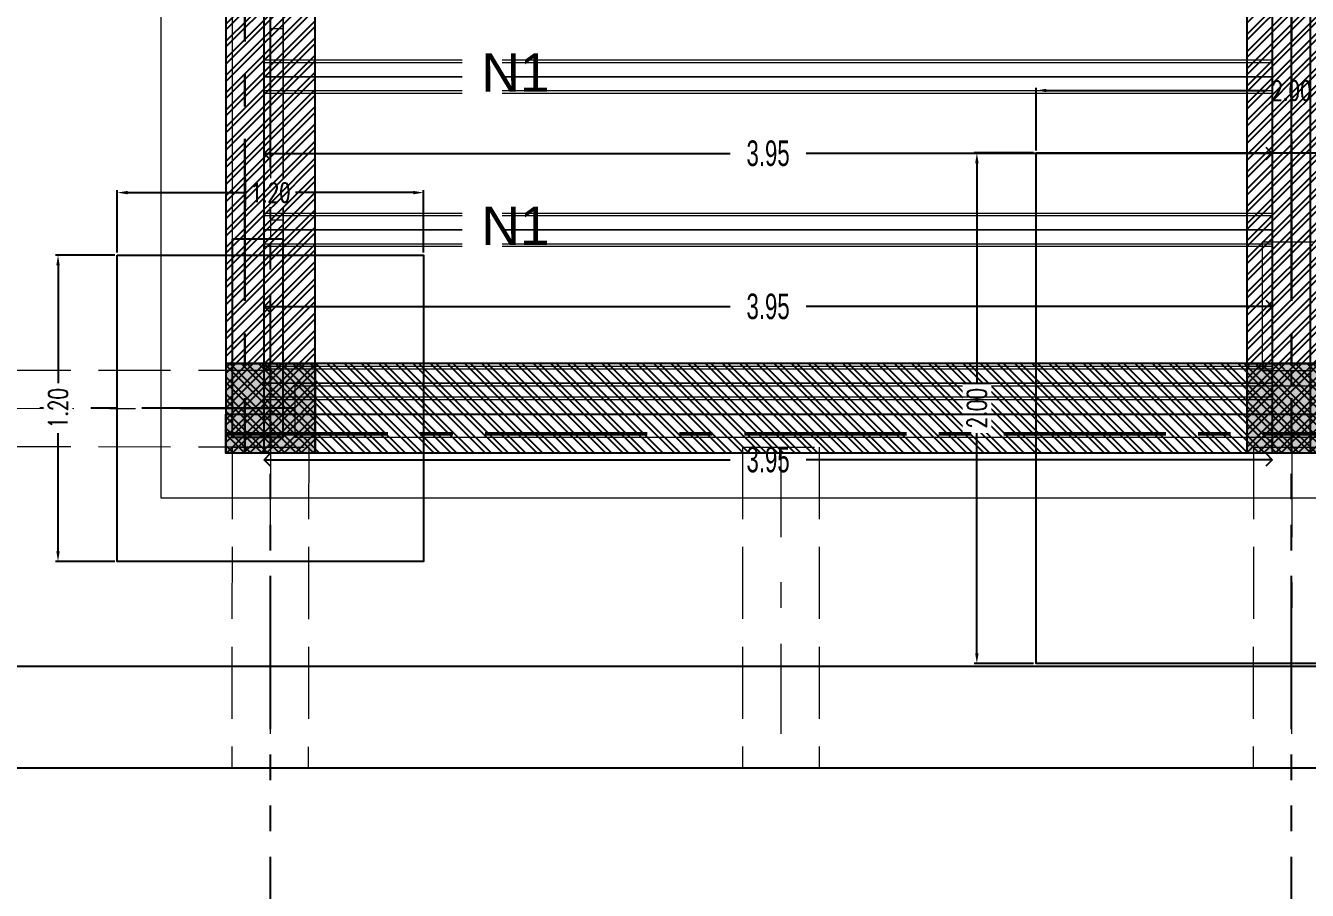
# Model space of a CAD drawing. Header units: millimetres. Extents: x 2248 to 2332, y 0 to 1240.
# Drawn here: x 2256.76 to 2261.78, y 1178.77 to 1182.16 of the extents above; entities that cross this region are included whole.
import ezdxf
from ezdxf.enums import TextEntityAlignment as Align

# ---------------------------------------------------------------- set-up
doc = ezdxf.new("R2010")
doc.units = ezdxf.units.MM
doc.set_wipeout_variables(frame=1)
for name, pattern in [('CENTERX2', [101.6, 63.5, -12.7, 12.7, -12.7]), ('CONTINUA', [0]), ('Xref_Arq. PB$0$Línea Oculta', [0.391222, 0.282222, -0.109]), ('Xref_Arq. PB$0$Punto & Raya', [0.670278, 0.352778, -0.176389, 0, -0.141111]), ('Xref_Arq. PB$0$Wipeout_Contour', [1, 0, -1]), ('Xref_Cimentación$0$Xr-Muroscontencion$0$HIDDEN', [0.375, 0.25, -0.125]), ('Xref_Ejes$0$ACAD_ISO05W100', [33, 24, -3, 0, -3, 0, -3])]:
    doc.linetypes.add(name, pattern=pattern)
doc.layers.get('Defpoints').update_dxf_attribs({"color": 8})
for name, color, linetype, lineweight in [('-00 COTAS', 7, 'Continuous', 0), ('02-MAKROS', 202, 'Continuous', 0), ('02-MAKROS COMP', 212, 'Continuous', 0), ('02-MAKROS-COTAS', 1, 'Continuous', 0), ('e-cadena', 6, 'CENTERX2', 30), ('Xref_Arq. PB$0$Estructura - Forjados_Pluma_Nº__1', 7, 'Continuous', 13), ('Xref_Arq. PB$0$Estructura - Muros_Pluma_Nº__1', 7, 'Continuous', 13), ('Xref_Arq. PB$0$Puertas ArchiCAD_Pluma_Nº__1', 7, 'Continuous', 13), ('Xref_Arq. PB$0$Puertas ArchiCAD_Pluma_Nº__23', 7, 'Continuous', 18), ('Xref_Arq. PB$0$Ventanas ArchiCAD_Pluma_Nº__1', 7, 'Continuous', 13), ('Xref_Arq. PB$0$Ventanas ArchiCAD_Pluma_Nº__23', 7, 'Continuous', 18)]:
    doc.layers.add(name, color=color, linetype=linetype, lineweight=lineweight)
for name, color, linetype in [('Xref_Arq. PB$0$Estructura - Forjados', 7, 'Continuous'), ('Xref_Arq. PB$0$Estructura - Muros', 7, 'Continuous'), ('Xref_Arq. PB$0$Estructura - Vigas y Pilares', 7, 'Continuous'), ('Xref_Arq. PB$0$Puertas ArchiCAD', 7, 'Continuous'), ('Xref_Arq. PB$0$Ventanas ArchiCAD', 7, 'Continuous'), ('Xref_Cimentación$0$00-ZA', 2, 'Continuous'), ('Xref_Cimentación$0$Cerramiento', 11, 'Continuous'), ('Xref_Cimentación$0$VIGA', 3, 'Continuous'), ('Xref_Cimentación$0$Xref_Pedestales$0$COLUM. PB', 140, 'Continuous'), ('Xref_Ejes$0$00-EJES', 1, 'Xref_Ejes$0$ACAD_ISO05W100')]:
    doc.layers.add(name, color=color, linetype=linetype)
for name, color, linetype, lineweight, true_color in [('Xref_Arq. PB$0$Estructura - Vigas y Pilares_Pluma_Nº__69', 7, 'Continuous', 13, 0x6a6a6a), ('Xref_Arq. PB$0$Estructura - Vigas y Pilares_Pluma_Nº__90', 7, 'Continuous', 13, 0x6a6a6a), ('Xref_Arq. PB$0$Puertas ArchiCAD_Pluma_Nº__3', 7, 'Continuous', 18, 0xff6600), ('Xref_Arq. PB$0$Ventanas ArchiCAD_Pluma_Nº__3', 7, 'Continuous', 18, 0xff6600)]:
    doc.layers.add(name, color=color, linetype=linetype, lineweight=lineweight, true_color=true_color)
doc.styles.add('DIM2', font='archtitl.shx', dxfattribs={"width": 0.65})
doc.styles.get("Standard").update_dxf_attribs({"font": 'arial.ttf'})
doc.styles.add('Xref_Cimentación$0$ARIAL', font='arial.ttf', dxfattribs={"height": 2})
doc.styles.add('Xref_Cimentación$0$ROMANS', font='romans.shx', dxfattribs={"width": 0.75})
doc.styles.add('Xref_Cimentación$0$Xr-Muroscontencion$0$Romans', font='romans.shx', dxfattribs={"width": 0.7})
doc.dimstyles.new('Copy of DIM-GRAL', dxfattribs={"dimscale": 0, "dimtxt": 0.1, "dimasz": 0.05, "dimexe": 0.1, "dimexo": 0.1, "dimgap": 0.05, "dimtad": 0, "dimzin": 0, "dimdsep": 46, "dimtxsty": 'DIM2', "dimblk": 'OPEN90', "dimcen": 0.1, "dimclrd": 1, "dimclre": 8, "dimclrt": 6, "dimadec": 0, "dimazin": 0, "dimtfac": 1, "dimtmove": 0, "dimatfit": 1, "dimldrblk": 'OPEN90', "dimfxl": 1, "dimtolj": 1, "dimtzin": 0, "dimarcsym": 0})
doc.dimstyles.new('Xref_Cimentación$0$Xr-Muroscontencion$0$D20', dxfattribs={"dimtxt": 0.05, "dimasz": 0.04, "dimexe": 0.01, "dimexo": 0.01, "dimgap": 0.01, "dimtad": 0, "dimdec": 3, "dimzin": 1, "dimdsep": 46, "dimtxsty": 'Xref_Cimentación$0$Xr-Muroscontencion$0$Romans', "dimcen": 2.5, "dimclrd": 1, "dimclre": 8, "dimclrt": 7, "dimadec": 0, "dimazin": 0, "dimtfac": 1, "dimtdec": 3, "dimtmove": 1, "dimatfit": 1, "dimfxl": 1, "dimtfill": 1, "dimarcsym": 0})

# ---------------------------------------------------------------- blocks, each defined once
blk = doc.blocks.new('Xref_Ejes')
at = {"layer": 'Xref_Ejes$0$00-EJES', "ltscale": 0.025}
for p, q in [((4, -8.9568), (4, 12.9873)), ((8, -8.9568), (8, 12.9873)), ((24.9967, 0), (-5, 0))]:
    blk.add_line(p, q, dxfattribs=at)
blk = doc.blocks.new('Xref_Arq. PB$0$Forjado_1', base_point=(9.6104, 18.2739))
at = {"layer": 'Xref_Arq. PB$0$Estructura - Forjados_Pluma_Nº__1', "linetype": 'Continuous', "flags": 128}
blk.add_lwpolyline([(9.6104, 18.2739), (9.6104, 8.6612), (-7.0825, 8.6612), (-7.0825, 18.2739)], close=True, dxfattribs=at)
blk = doc.blocks.new('Xref_Arq. PB$0$Forjado_2', base_point=(-11.0804, 18.5154))
at = {"layer": 'Xref_Arq. PB$0$Estructura - Forjados_Pluma_Nº__1', "linetype": 'Continuous', "flags": 128}
blk.add_lwpolyline([(-11.0804, 18.5154), (10.7361, 18.5154), (10.7514, 7.6041), (-11.0804, 7.6041)], close=True, dxfattribs=at)
blk = doc.blocks.new('Xref_Arq. PB$0$Ventana 17')
at = {"layer": 'Xref_Arq. PB$0$Ventanas ArchiCAD_Pluma_Nº__1', "linetype": 'Continuous'}
for p, q in [((-0.45, -0.05), (-0.45, 0)), ((0.45, -0.05), (0.45, 0))]:
    blk.add_line(p, q, dxfattribs=at)
at = {"layer": 'Xref_Arq. PB$0$Ventanas ArchiCAD_Pluma_Nº__23', "linetype": 'Continuous'}
for p, q in [((-0.45, 0), (-0.375, 0)), ((-0.375, 0), (-0.375, -0.05)), ((0.375, -0.05), (0.375, 0)), ((0.375, 0), (0.45, 0)), ((-0.375, -0.05), (-0.45, -0.05)), ((0.45, -0.05), (0.375, -0.05))]:
    blk.add_line(p, q, dxfattribs=at)
at = {"layer": 'Xref_Arq. PB$0$Ventanas ArchiCAD_Pluma_Nº__3', "linetype": 'Continuous'}
for p, q in [((-0.45, 0.15), (0.45, 0.15)), ((-0.375, 0), (0.375, 0)), ((-0.45, -0.05), (0.45, -0.05)), ((0.375, -0.05), (-0.375, -0.05))]:
    blk.add_line(p, q, dxfattribs=at)
blk = doc.blocks.new('Xref_Arq. PB$0$Puerta con Tarja Lado 2 17')
at = {"layer": 'Xref_Arq. PB$0$Puertas ArchiCAD_Pluma_Nº__1', "linetype": 'Continuous'}
for p, q in [((-0.685, 0), (-0.722, 0)), ((-0.685, 0), (-0.685, -0.115)), ((0.685, 0), (0.685, -0.115)), ((0.685, 0), (0.722, 0)), ((-0.685, -0.115), (-0.685, -0.2)), ((0.685, -0.115), (0.685, -0.2)), ((-0.685, -0.2), (-0.722, -0.2)), ((0.685, -0.2), (0.722, -0.2))]:
    blk.add_line(p, q, dxfattribs=at)
at = {"layer": 'Xref_Arq. PB$0$Puertas ArchiCAD_Pluma_Nº__23', "linetype": 'Continuous'}
for p, q in [((-0.645, 0), (-0.685, 0)), ((-0.685, 0), (-0.685, -0.115)), ((-0.125, 0), (-0.645, 0)), ((-0.645, 0), (-0.645, -0.115)), ((-0.645, -0.115), (-0.645, 0)), ((-0.125, -0.115), (-0.125, 0)), ((-0.085, 0), (-0.125, 0)), ((-0.125, 0), (-0.125, -0.115)), ((-0.085, -0.115), (-0.085, 0)), ((0.685, 0), (0.645, 0)), ((0.645, 0), (0.645, -0.115)), ((0.685, -0.115), (0.685, 0)), ((-0.685, -0.115), (-0.645, -0.115)), ((-0.645, -0.115), (-0.125, -0.115)), ((-0.125, -0.115), (-0.085, -0.115)), ((0.645, -0.115), (0.685, -0.115))]:
    blk.add_line(p, q, dxfattribs=at)
at = {"layer": 'Xref_Arq. PB$0$Puertas ArchiCAD_Pluma_Nº__3', "linetype": 'Continuous'}
blk.add_line((0.645, 0), (0.645, 0.73), dxfattribs=at)
blk.add_arc((0.645, 0), 0.73, 90, 180, dxfattribs=at)
blk = doc.blocks.new('Xref_Arq. PB$0$Muro_5', base_point=(-6.6046, 8.9011))
at = {"layer": 'Xref_Arq. PB$0$Estructura - Muros_Pluma_Nº__1', "linetype": 'Continuous'}
for p, q in [((-6.8046, 14.8633), (-6.8046, 14.9003)), ((-6.6046, 14.8633), (-6.6046, 14.9003)), ((-6.7196, 14.8633), (-6.8046, 14.8633)), ((-6.6046, 14.8633), (-6.7196, 14.8633)), ((-6.8046, 13.4933), (-6.8046, 13.4563)), ((-6.7196, 13.4933), (-6.8046, 13.4933)), ((-6.6046, 13.4933), (-6.7196, 13.4933)), ((-6.6046, 13.4933), (-6.6046, 13.4563)), ((-6.6546, 10.5762), (-6.8046, 10.5762)), ((-6.6046, 10.5762), (-6.6546, 10.5762)), ((-6.6546, 9.6762), (-6.8046, 9.6762)), ((-6.6046, 9.6762), (-6.6546, 9.6762))]:
    blk.add_line(p, q, dxfattribs=at)
at = {"layer": 'Xref_Arq. PB$0$Estructura - Muros_Pluma_Nº__1', "linetype": 'Continuous', "flags": 128}
blk.add_lwpolyline([(-6.8046, 8.9011), (-6.6046, 8.9011)], dxfattribs=at)
at = {"layer": 'Xref_Arq. PB$0$Puertas ArchiCAD', "linetype": 'Continuous', "rotation": 269.9995986251637}
blk.add_blockref('Xref_Arq. PB$0$Puerta con Tarja Lado 2 17', (-6.6046, 14.1783), dxfattribs=at)
at = {"layer": 'Xref_Arq. PB$0$Ventanas ArchiCAD', "color": 251, "linetype": 'Continuous', "lineweight": 13, "true_color": 0x6a6a6a, "xscale": -0.9999999999999999, "rotation": 89.99959862516374}
blk.add_blockref('Xref_Arq. PB$0$Ventana 17', (-6.6546, 10.1262), dxfattribs=at)
blk = doc.blocks.new('Xref_Arq. PB$0$Muro_6', base_point=(-6.5596, 8.9011))
at = {"color": 254, "linetype": 'Xref_Arq. PB$0$Wipeout_Contour', "lineweight": 0, "ltscale": 50.031113}
blk.add_wipeout([(-0.9475, 9.1011), (-6.5596, 9.1011), (-6.5596, 8.9011), (-0.9475, 8.9011), (-0.9475, 9.0511)], dxfattribs=at).dxf.layer = 'Xref_Arq. PB$0$Estructura - Muros'
at = {"layer": 'Xref_Arq. PB$0$Estructura - Muros_Pluma_Nº__1', "linetype": 'Continuous', "flags": 128}
for points in [[(-0.9475, 9.1011), (-6.5596, 9.1011)], [(-6.5596, 9.1011), (-6.5596, 8.9011)], [(-6.5596, 8.9011), (-0.9475, 8.9011)]]:
    blk.add_lwpolyline(points, dxfattribs=at)
blk = doc.blocks.new('Xref_Arq. PB$0$Muro_20', base_point=(-2.7697, 17.9223))
at = {"color": 254, "linetype": 'Xref_Arq. PB$0$Wipeout_Contour', "lineweight": 0, "ltscale": 39.210904}
blk.add_wipeout([(-2.7697, 9.1619), (-2.5697, 9.1619), (-2.5697, 9.6646), (-2.7697, 9.6646)], dxfattribs=at).dxf.layer = 'Xref_Arq. PB$0$Estructura - Muros'
at = {"layer": 'Xref_Arq. PB$0$Estructura - Muros_Pluma_Nº__1', "linetype": 'Continuous'}
blk.add_line((-2.5697, 9.6646), (-2.7697, 9.6646), dxfattribs=at)
at = {"layer": 'Xref_Arq. PB$0$Estructura - Muros_Pluma_Nº__1', "linetype": 'Continuous', "flags": 128}
for points in [[(-2.7697, 9.6646), (-2.7697, 9.1619)], [(-2.7697, 9.1619), (-2.5697, 9.1619)]]:
    blk.add_lwpolyline(points, dxfattribs=at)
blk = doc.blocks.new('Xref_Arq. PB$0$Viga_1', base_point=(-6.6546, 9.0119))
at = {"layer": 'Xref_Arq. PB$0$Estructura - Vigas y Pilares_Pluma_Nº__69', "linetype": 'Xref_Arq. PB$0$Punto & Raya'}
blk.add_line((-6.6546, 9.0119), (-10.6546, 9.0139), dxfattribs=at)
at = {"layer": 'Xref_Arq. PB$0$Estructura - Vigas y Pilares_Pluma_Nº__90', "linetype": 'Xref_Arq. PB$0$Línea Oculta'}
for p, q in [((-10.6545, 9.1639), (-10.6547, 8.8639)), ((-6.6545, 9.1619), (-10.6545, 9.1639)), ((-6.6545, 9.1619), (-6.6547, 8.8619)), ((-6.6547, 8.8619), (-10.6547, 8.8639))]:
    blk.add_line(p, q, dxfattribs=at)
blk = doc.blocks.new('Xref_Arq. PB$0$Viga_6', base_point=(-6.6547, 8.8619))
at = {"layer": 'Xref_Arq. PB$0$Estructura - Vigas y Pilares_Pluma_Nº__69', "linetype": 'Xref_Arq. PB$0$Punto & Raya'}
blk.add_line((-6.6547, 8.8619), (-6.6564, 7.6055), dxfattribs=at)
at = {"layer": 'Xref_Arq. PB$0$Estructura - Vigas y Pilares_Pluma_Nº__90', "linetype": 'Xref_Arq. PB$0$Línea Oculta'}
for p, q in [((-6.8047, 8.8621), (-6.8064, 7.6057)), ((-6.8047, 8.8621), (-6.5047, 8.8617)), ((-6.5047, 8.8617), (-6.5064, 7.6053)), ((-6.8064, 7.6057), (-6.5064, 7.6053))]:
    blk.add_line(p, q, dxfattribs=at)
blk = doc.blocks.new('Xref_Arq. PB$0$Viga_7', base_point=(-4.6547, 8.8619))
at = {"layer": 'Xref_Arq. PB$0$Estructura - Vigas y Pilares_Pluma_Nº__69', "linetype": 'Xref_Arq. PB$0$Punto & Raya'}
blk.add_line((-4.6547, 8.8619), (-4.6547, 7.6041), dxfattribs=at)
at = {"layer": 'Xref_Arq. PB$0$Estructura - Vigas y Pilares_Pluma_Nº__90', "linetype": 'Xref_Arq. PB$0$Línea Oculta'}
for p, q in [((-4.8047, 8.8619), (-4.8047, 7.6041)), ((-4.8047, 8.8619), (-4.5047, 8.8619)), ((-4.5047, 8.8619), (-4.5047, 7.6041)), ((-4.8047, 7.6041), (-4.5047, 7.6041))]:
    blk.add_line(p, q, dxfattribs=at)
blk = doc.blocks.new('Xref_Arq. PB$0$Viga_8', base_point=(-2.6526, 8.8619))
at = {"layer": 'Xref_Arq. PB$0$Estructura - Vigas y Pilares_Pluma_Nº__69', "linetype": 'Xref_Arq. PB$0$Punto & Raya'}
blk.add_line((-2.6526, 8.8619), (-2.6546, 7.6041), dxfattribs=at)
at = {"layer": 'Xref_Arq. PB$0$Estructura - Vigas y Pilares_Pluma_Nº__90', "linetype": 'Xref_Arq. PB$0$Línea Oculta'}
for p, q in [((-2.8026, 8.8621), (-2.8046, 7.6043)), ((-2.8026, 8.8621), (-2.5026, 8.8616)), ((-2.5026, 8.8616), (-2.5046, 7.6038)), ((-2.8046, 7.6043), (-2.5046, 7.6038))]:
    blk.add_line(p, q, dxfattribs=at)
blk = doc.blocks.new('Xref_Arq. PB')
blk.add_lwpolyline([(3.85, 0.6623), (3.85, -0.1129), (4.05, -0.1129), (4.05, 0.6623), (3.85, 0.6623)])
at = {"layer": 'Xref_Arq. PB$0$Estructura - Forjados', "linetype": 'Continuous'}
for name, p in [('Xref_Arq. PB$0$Forjado_2', (-0.4258, 9.5015)), ('Xref_Arq. PB$0$Forjado_1', (20.265, 9.26))]:
    blk.add_blockref(name, p, dxfattribs=at)
at = {"layer": 'Xref_Arq. PB$0$Estructura - Muros'}
blk.add_blockref('Xref_Arq. PB$0$Muro_5', (4.05, -0.1129), dxfattribs=at)
at = {"layer": 'Xref_Arq. PB$0$Estructura - Vigas y Pilares', "color": 251, "lineweight": 13, "true_color": 0x6a6a6a}
for name, p in [('Xref_Arq. PB$0$Viga_1', (4, -0.0021)), ('Xref_Arq. PB$0$Viga_6', (3.9999, -0.1521)), ('Xref_Arq. PB$0$Viga_7', (5.9999, -0.1521)), ('Xref_Arq. PB$0$Viga_8', (8.0021, -0.1521))]:
    blk.add_blockref(name, p, dxfattribs=at)
at = {"layer": 'Xref_Arq. PB$0$Estructura - Muros'}
for name, p in [('Xref_Arq. PB$0$Muro_20', (7.8849, 8.9084)), ('Xref_Arq. PB$0$Muro_6', (4.095, -0.1129))]:
    blk.add_blockref(name, p, dxfattribs=at)
blk.add_lwpolyline([(-0.4258, 1.7043), (-0.0258, 1.7043), (-0.0258, -1.0098), (21.006, -1.0098), (21.0148, 3.5281), (21.3991, 3.5263), (21.406, -1.4098), (-0.4258, -1.4098), (-0.4258, 1.7043)])
blk = doc.blocks.new('*U115')
at = {"ltscale": 0.025, "true_color": 0x636466}
h = blk.add_hatch(color=251, dxfattribs=at)
h.dxf.hatch_style = 1
h.paths.add_polyline_path([(-0.125, -0.075), (0.225, -0.075), (0.225, 0.275), (-0.125, 0.275)])
at = {"color": 251, "linetype": 'ByBlock', "ltscale": 0.025, "true_color": 0x636466}
blk.add_lwpolyline([(-0.125, -0.075), (0.225, -0.075), (0.225, 0.275), (-0.125, 0.275)], close=True, dxfattribs=at)
blk = doc.blocks.new('Xref_Cimentación$0$Xref_Pedestales')
at = {"layer": 'Xref_Cimentación$0$Xref_Pedestales$0$COLUM. PB', "ltscale": 0.025}
for p in [(3.95, -0.1), (7.95, -0.1)]:
    blk.add_blockref('*U115', p, dxfattribs=at)
blk = doc.blocks.new('*U116')
at = {"layer": 'Xref_Cimentación$0$VIGA', "ltscale": 0.025, "transparency": 33554559}
h = blk.add_hatch(dxfattribs=at)
h.set_pattern_fill('ANSI32', color=250, scale=0.005, angle=-90)
h.set_pattern_definition([(315, (14.226727, 0.2), (0.03367596, 0.03367596), []), (315, (14.226727, 0.17755), (0.03367596, 0.03367596), [])])
h.paths.add_polyline_path([(15.9967, 0.275), (-0.35, 0.275), (-0.35, -0.075), (15.9967, -0.075)])
at = {"layer": 'Defpoints', "ltscale": 0.025}
blk.add_line((0, 0.275), (0, -0.075), dxfattribs=at)
at = {"layer": 'Xref_Cimentación$0$VIGA', "ltscale": 0.025}
for p, q in [((-0.35, 0.275), (-0.35, -0.075)), ((15.9967, 0.275), (-0.35, 0.275)), ((-0.35, -0.075), (15.9967, -0.075))]:
    blk.add_line(p, q, dxfattribs=at)
at = {"layer": 'Defpoints', "color": 30, "ltscale": 0.025, "style": 'Xref_Cimentación$0$ROMANS', "width": 0.7, "flags": 2}
blk.add_attdef('LONGITUD', text='', height=0.05, dxfattribs=at).set_placement((0.225, 0.2), align=Align.MIDDLE_CENTER)
blk.add_attdef('ANCHO', text='', height=0.03, rotation=270, dxfattribs=at).set_placement((15.5707, 0.2), align=Align.MIDDLE_CENTER)
at = {"layer": 'Xref_Cimentación$0$VIGA', "ltscale": 0.025, "style": 'Xref_Cimentación$0$ARIAL', "width": 0.7, "flags": 8}
blk.add_attdef('V-00', text='', height=0.15, dxfattribs=at).set_placement((5.8238, 0.428), align=Align.MIDDLE_CENTER)
blk = doc.blocks.new('*D120')
at = {"layer": 'Defpoints', "color": 0, "transparency": 16777216}
for p in [(7, 1), (6.7677, -1), (7, -1)]:
    blk.add_point(p, dxfattribs=at)
at = {"layer": 'Xref_Cimentación$0$00-ZA', "color": 8, "linetype": 'Xref_Cimentación$0$Xr-Muroscontencion$0$HIDDEN', "lineweight": -2, "transparency": 16777216}
for p, q in [((6.99, 1), (6.7577, 1)), ((6.99, -1), (6.7577, -1))]:
    blk.add_line(p, q, dxfattribs=at)
at = {"layer": 'Xref_Cimentación$0$00-ZA', "color": 1, "lineweight": -2, "transparency": 16777216}
for p, q in [((6.7677, 0.96), (6.7677, 0.09)), ((6.7677, -0.96), (6.7677, -0.09))]:
    blk.add_line(p, q, dxfattribs=at)
at = {"layer": 'Xref_Cimentación$0$00-ZA', "color": 1, "transparency": 16777216}
for points in [[(6.7611, 0.96), (6.7744, 0.96), (6.7677, 1)], [(6.7611, -0.96), (6.7744, -0.96), (6.7677, -1)]]:
    blk.add_solid(points, dxfattribs=at)
at = {"layer": 'Xref_Cimentación$0$00-ZA', "color": 7, "transparency": 16777216, "insert": (6.7677, 0), "char_height": 0.075, "attachment_point": 5, "rotation": 90, "style": 'Xref_Cimentación$0$Xr-Muroscontencion$0$Romans', "bg_fill": 3, "box_fill_scale": 1.25, "bg_fill_color": 256, "bg_fill_true_color": 13158600, "bg_fill_transparency": 0}
blk.add_mtext('2.00', dxfattribs=at)
blk = doc.blocks.new('*D121')
at = {"layer": 'Defpoints', "color": 0, "transparency": 16777216}
for p in [(9, 1.2448), (7, 1), (9, 1)]:
    blk.add_point(p, dxfattribs=at)
at = {"layer": 'Xref_Cimentación$0$00-ZA', "color": 8, "linetype": 'Xref_Cimentación$0$Xr-Muroscontencion$0$HIDDEN', "lineweight": -2, "transparency": 16777216}
for p, q in [((7, 1.01), (7, 1.2548)), ((9, 1.01), (9, 1.2548))]:
    blk.add_line(p, q, dxfattribs=at)
at = {"layer": 'Xref_Cimentación$0$00-ZA', "color": 1, "lineweight": -2, "transparency": 16777216}
for p, q in [((7.04, 1.2448), (7.91, 1.2448)), ((8.96, 1.2448), (8.09, 1.2448))]:
    blk.add_line(p, q, dxfattribs=at)
at = {"layer": 'Xref_Cimentación$0$00-ZA', "color": 1, "transparency": 16777216}
for points in [[(7.04, 1.2514), (7.04, 1.2381), (7, 1.2448)], [(8.96, 1.2514), (8.96, 1.2381), (9, 1.2448)]]:
    blk.add_solid(points, dxfattribs=at)
at = {"layer": 'Xref_Cimentación$0$00-ZA', "color": 7, "transparency": 16777216, "insert": (8, 1.2448), "char_height": 0.075, "attachment_point": 5, "style": 'Xref_Cimentación$0$Xr-Muroscontencion$0$Romans', "bg_fill": 3, "box_fill_scale": 1.25, "bg_fill_color": 256, "bg_fill_true_color": 13158600, "bg_fill_transparency": 0}
blk.add_mtext('2.00', dxfattribs=at)
blk = doc.blocks.new('*D137')
at = {"layer": 'Defpoints', "color": 0, "transparency": 16777216}
for p in [(3.4, 0.6), (3.1677, -0.6), (3.4, -0.6)]:
    blk.add_point(p, dxfattribs=at)
at = {"layer": 'Xref_Cimentación$0$00-ZA', "color": 8, "linetype": 'Xref_Cimentación$0$Xr-Muroscontencion$0$HIDDEN', "lineweight": -2, "transparency": 16777216}
for p, q in [((3.39, 0.6), (3.1577, 0.6)), ((3.39, -0.6), (3.1577, -0.6))]:
    blk.add_line(p, q, dxfattribs=at)
at = {"layer": 'Xref_Cimentación$0$00-ZA', "color": 1, "lineweight": -2, "transparency": 16777216}
for p, q in [((3.1677, 0.56), (3.1677, 0.0863)), ((3.1677, -0.56), (3.1677, -0.0863))]:
    blk.add_line(p, q, dxfattribs=at)
at = {"layer": 'Xref_Cimentación$0$00-ZA', "color": 1, "transparency": 16777216}
for points in [[(3.1611, 0.56), (3.1744, 0.56), (3.1677, 0.6)], [(3.1611, -0.56), (3.1744, -0.56), (3.1677, -0.6)]]:
    blk.add_solid(points, dxfattribs=at)
at = {"layer": 'Xref_Cimentación$0$00-ZA', "color": 7, "transparency": 16777216, "insert": (3.1677, 0), "char_height": 0.075, "attachment_point": 5, "rotation": 90, "style": 'Xref_Cimentación$0$Xr-Muroscontencion$0$Romans', "bg_fill": 3, "box_fill_scale": 1.25, "bg_fill_color": 256, "bg_fill_true_color": 13158600, "bg_fill_transparency": 0}
blk.add_mtext('1.20', dxfattribs=at)
blk = doc.blocks.new('*D138')
at = {"layer": 'Defpoints', "color": 0, "transparency": 16777216}
for p in [(4.6, 0.8448), (3.4, 0.6), (4.6, 0.6)]:
    blk.add_point(p, dxfattribs=at)
at = {"layer": 'Xref_Cimentación$0$00-ZA', "color": 8, "linetype": 'Xref_Cimentación$0$Xr-Muroscontencion$0$HIDDEN', "lineweight": -2, "transparency": 16777216}
for p, q in [((3.4, 0.61), (3.4, 0.8548)), ((4.6, 0.61), (4.6, 0.8548))]:
    blk.add_line(p, q, dxfattribs=at)
at = {"layer": 'Xref_Cimentación$0$00-ZA', "color": 1, "lineweight": -2, "transparency": 16777216}
for p, q in [((3.44, 0.8448), (3.9137, 0.8448)), ((4.56, 0.8448), (4.0862, 0.8448))]:
    blk.add_line(p, q, dxfattribs=at)
at = {"layer": 'Xref_Cimentación$0$00-ZA', "color": 1, "transparency": 16777216}
for points in [[(3.44, 0.8514), (3.44, 0.8381), (3.4, 0.8448)], [(4.56, 0.8514), (4.56, 0.8381), (4.6, 0.8448)]]:
    blk.add_solid(points, dxfattribs=at)
at = {"layer": 'Xref_Cimentación$0$00-ZA', "color": 7, "transparency": 16777216, "insert": (4, 0.8448), "char_height": 0.075, "attachment_point": 5, "style": 'Xref_Cimentación$0$Xr-Muroscontencion$0$Romans', "bg_fill": 3, "box_fill_scale": 1.25, "bg_fill_color": 256, "bg_fill_true_color": 13158600, "bg_fill_transparency": 0}
blk.add_mtext('1.20', dxfattribs=at)
blk = doc.blocks.new('*U118')
at = {"layer": 'Xref_Cimentación$0$VIGA', "ltscale": 0.025, "transparency": 33554559}
h = blk.add_hatch(dxfattribs=at)
h.set_pattern_fill('ANSI32', color=250, scale=0.005, angle=-90)
h.set_pattern_definition([(315, (7.2384, 0.2), (0.03367596, 0.03367596), []), (315, (7.2384, 0.17755), (0.03367596, 0.03367596), [])])
h.paths.add_polyline_path([(9.0084, 0.275), (-0.35, 0.275), (-0.35, -0.075), (9.0084, -0.075)])
at = {"layer": 'Defpoints', "ltscale": 0.025}
blk.add_line((0, 0.275), (0, -0.075), dxfattribs=at)
at = {"layer": 'Xref_Cimentación$0$VIGA', "ltscale": 0.025}
for p, q in [((-0.35, 0.275), (-0.35, -0.075)), ((9.0084, 0.275), (-0.35, 0.275)), ((-0.35, -0.075), (9.0084, -0.075))]:
    blk.add_line(p, q, dxfattribs=at)
at = {"layer": 'Defpoints', "color": 30, "ltscale": 0.025, "style": 'Xref_Cimentación$0$ROMANS', "width": 0.7, "flags": 2}
blk.add_attdef('LONGITUD', text='', height=0.05, dxfattribs=at).set_placement((0.225, 0.2), align=Align.MIDDLE_CENTER)
blk.add_attdef('ANCHO', text='', height=0.03, rotation=270, dxfattribs=at).set_placement((8.5823, 0.2), align=Align.MIDDLE_CENTER)
at = {"layer": 'Xref_Cimentación$0$VIGA', "ltscale": 0.025, "style": 'Xref_Cimentación$0$ARIAL', "width": 0.7, "flags": 8}
blk.add_attdef('V-00', text='', height=0.15, dxfattribs=at).set_placement((4.328, 0.428), align=Align.MIDDLE_CENTER)
blk = doc.blocks.new('*U317')
at = {"layer": '-00 COTAS', "lineweight": -2, "insert": (-0.1067, 0.0753), "char_height": 0.15, "attachment_point": 1, "bg_fill": 3, "box_fill_scale": 1.5, "bg_fill_color": 256, "bg_fill_transparency": 0}
blk.add_mtext_dynamic_manual_height_columns('N1', width=0.005654, gutter_width=12.5, heights=[0], dxfattribs=at)
blk = doc.blocks.new('*U318')
at = {"layer": '-00 COTAS', "color": 0, "linetype": 'ByBlock', "lineweight": -2, "transparency": 16777216}
for p in [(0, -7.2), (0, -7.8)]:
    blk.add_blockref('*U317', p, dxfattribs=at)
blk = doc.blocks.new('_Open90')
at = {"color": 0, "linetype": 'ByBlock', "lineweight": -2}
for p, q in [((0, 0), (-1, 0)), ((-0.5, 0.5), (0, 0)), ((0, 0), (-0.5, -0.5))]:
    blk.add_line(p, q, dxfattribs=at)
blk = doc.blocks.new('*D580')
at = {"layer": '02-MAKROS-COTAS', "color": 1, "lineweight": -2, "transparency": 16777216}
for p, q in [((2257.7445, 1181.6595), (2259.5202, 1181.6595)), ((2261.594, 1181.6595), (2259.8183, 1181.6595))]:
    blk.add_line(p, q, dxfattribs=at)
at = {"layer": 'Defpoints', "color": 0, "lineweight": -2, "transparency": 16777216}
for p in [(2257.6945, 1181.6595), (2261.644, 1181.6595), (2261.644, 1181.6595)]:
    blk.add_point(p, dxfattribs=at)
at = {"layer": '02-MAKROS-COTAS', "color": 1, "lineweight": -2, "transparency": 16777216, "xscale": 0.05, "yscale": 0.05, "zscale": 0.05, "rotation": 180}
blk.add_blockref('_Open90', (2257.6945, 1181.6595), dxfattribs=at)
at = {"layer": '02-MAKROS-COTAS', "color": 1, "lineweight": -2, "transparency": 16777216, "xscale": 0.05, "yscale": 0.05, "zscale": 0.05}
blk.add_blockref('_Open90', (2261.644, 1181.6595), dxfattribs=at)
at = {"layer": '02-MAKROS-COTAS', "color": 6, "transparency": 16777216, "insert": (2259.6692, 1181.6595), "char_height": 0.1, "attachment_point": 5, "style": 'DIM2'}
blk.add_mtext('\\A1;3.95', dxfattribs=at)
blk = doc.blocks.new('*D589')
at = {"layer": '02-MAKROS-COTAS', "color": 1, "lineweight": -2, "transparency": 16777216}
for p, q in [((2257.7445, 1181.0595), (2259.5202, 1181.0595)), ((2261.594, 1181.0595), (2259.8183, 1181.0595))]:
    blk.add_line(p, q, dxfattribs=at)
at = {"layer": 'Defpoints', "color": 0, "lineweight": -2, "transparency": 16777216}
for p in [(2257.6945, 1181.0595), (2261.644, 1181.0595), (2261.644, 1181.0595)]:
    blk.add_point(p, dxfattribs=at)
at = {"layer": '02-MAKROS-COTAS', "color": 1, "lineweight": -2, "transparency": 16777216, "xscale": 0.05, "yscale": 0.05, "zscale": 0.05, "rotation": 180}
blk.add_blockref('_Open90', (2257.6945, 1181.0595), dxfattribs=at)
at = {"layer": '02-MAKROS-COTAS', "color": 1, "lineweight": -2, "transparency": 16777216, "xscale": 0.05, "yscale": 0.05, "zscale": 0.05}
blk.add_blockref('_Open90', (2261.644, 1181.0595), dxfattribs=at)
at = {"layer": '02-MAKROS-COTAS', "color": 6, "transparency": 16777216, "insert": (2259.6692, 1181.0595), "char_height": 0.1, "attachment_point": 5, "style": 'DIM2'}
blk.add_mtext('\\A1;3.95', dxfattribs=at)
blk = doc.blocks.new('*D590')
at = {"layer": '02-MAKROS-COTAS', "color": 1, "lineweight": -2, "transparency": 16777216}
for p, q in [((2257.7445, 1180.4595), (2259.5202, 1180.4595)), ((2261.594, 1180.4595), (2259.8183, 1180.4595))]:
    blk.add_line(p, q, dxfattribs=at)
at = {"layer": 'Defpoints', "color": 0, "lineweight": -2, "transparency": 16777216}
for p in [(2257.6945, 1180.4595), (2261.644, 1180.4595), (2261.644, 1180.4595)]:
    blk.add_point(p, dxfattribs=at)
at = {"layer": '02-MAKROS-COTAS', "color": 1, "lineweight": -2, "transparency": 16777216, "xscale": 0.05, "yscale": 0.05, "zscale": 0.05, "rotation": 180}
blk.add_blockref('_Open90', (2257.6945, 1180.4595), dxfattribs=at)
at = {"layer": '02-MAKROS-COTAS', "color": 1, "lineweight": -2, "transparency": 16777216, "xscale": 0.05, "yscale": 0.05, "zscale": 0.05}
blk.add_blockref('_Open90', (2261.644, 1180.4595), dxfattribs=at)
at = {"layer": '02-MAKROS-COTAS', "color": 6, "transparency": 16777216, "insert": (2259.6692, 1180.4595), "char_height": 0.1, "attachment_point": 5, "style": 'DIM2'}
blk.add_mtext('\\A1;3.95', dxfattribs=at)
blk = doc.blocks.new('Xref_Cimentación')
at = {"ltscale": 0.025}
blk.add_blockref('*U116', (4.175, -0.1), dxfattribs=at)
at = {"layer": 'Xref_Cimentación$0$00-ZA'}
for points in [[(7, 1), (9, 1), (9, -1), (7, -1)], [(3.4, 0.6), (4.6, 0.6), (4.6, -0.6), (3.4, -0.6)]]:
    blk.add_lwpolyline(points, close=True, dxfattribs=at)
at = {"layer": 'Xref_Cimentación$0$Cerramiento'}
blk.add_blockref('Xref_Cimentación$0$Xref_Pedestales', (0, 0), dxfattribs=at)
at = {"layer": 'Xref_Cimentación$0$00-ZA'}
for base, p1, p2, picture, middle in [((6.7677, -1), (7, 1), (7, -1), '*D120', (6.7677, 0)), ((3.1677, -0.6), (3.4, 0.6), (3.4, -0.6), '*D137', (3.1677, 0))]:
    dim = blk.add_linear_dim(base=base, p1=p1, p2=p2, angle=90, dimstyle='Xref_Cimentación$0$Xr-Muroscontencion$0$D20', override={"dimtxt": 0.075, "dimdec": 2}, dxfattribs=at)
    dim.commit()
    dim.dimension.update_dxf_attribs({"geometry": picture, "text_midpoint": middle})
for base, p1, p2, picture, middle in [((9, 1.2448), (7, 1), (9, 1), '*D121', (8, 1.2448)), ((4.6, 0.8448), (3.4, 0.6), (4.6, 0.6), '*D138', (4, 0.8448))]:
    dim = blk.add_linear_dim(base=base, p1=p1, p2=p2, dimstyle='Xref_Cimentación$0$Xr-Muroscontencion$0$D20', override={"dimtxt": 0.075, "dimdec": 2}, dxfattribs=at)
    dim.commit()
    dim.dimension.update_dxf_attribs({"geometry": picture, "text_midpoint": middle})
at = {"ltscale": 0.025, "rotation": 90}
for p in [(4.1, 0.175), (8.1, 0.175)]:
    blk.add_blockref('*U118', p, dxfattribs=at)

msp = doc.modelspace()

# ---------------------------------------------------------------- block references
msp.add_blockref('Xref_Ejes', (2253.7195, 1180.6611))

# ---------------------------------------------------------------- next in the draw order: block references
msp.add_blockref('Xref_Arq. PB', (2253.7195, 1180.6611))

# ---------------------------------------------------------------- next in the draw order: block references
msp.add_blockref('Xref_Cimentación', (2253.7195, 1180.6611))

# ---------------------------------------------------------------- next in the draw order: linework, layer by layer
at = {"layer": '02-MAKROS', "color": 102}
for points in [[(2261.644, 1181.9595), (2261.644, 1182.5595), (2257.6945, 1182.5595), (2257.6945, 1181.9595)], [(2261.644, 1181.3595), (2261.644, 1181.9595), (2257.6945, 1181.9595), (2257.6945, 1181.3595)], [(2261.644, 1180.7595), (2261.644, 1181.3595), (2257.6945, 1181.3595), (2257.6945, 1180.7595)], [(2261.644, 1180.6361), (2261.644, 1180.7595), (2257.6945, 1180.7595), (2257.6945, 1180.6361)]]:
    msp.add_lwpolyline(points, close=True, dxfattribs=at)
at = {"layer": '02-MAKROS COMP', "color": 122}
for p, q in [((2261.644, 1182.0245), (2257.6945, 1182.0245)), ((2261.644, 1182.0145), (2257.6945, 1182.0145)), ((2261.644, 1181.9045), (2257.6945, 1181.9045)), ((2261.644, 1181.8945), (2257.6945, 1181.8945)), ((2261.644, 1181.4245), (2257.6945, 1181.4245)), ((2261.644, 1181.4145), (2257.6945, 1181.4145)), ((2261.644, 1181.3045), (2257.6945, 1181.3045)), ((2261.644, 1181.2945), (2257.6945, 1181.2945)), ((2261.644, 1180.8245), (2257.6945, 1180.8245)), ((2261.644, 1180.8145), (2257.6945, 1180.8145)), ((2261.644, 1180.7045), (2257.6945, 1180.7045)), ((2261.644, 1180.6945), (2257.6945, 1180.6945))]:
    msp.add_line(p, q, dxfattribs=at)
at = {"layer": 'e-cadena', "lineweight": 30, "ltscale": 0.01}
for p, q in [((2257.6195, 1189.8445), (2257.6195, 1180.4861)), ((2261.7195, 1189.8445), (2261.7195, 1180.4861))]:
    msp.add_line(p, q, dxfattribs=at)
at = {"layer": 'e-cadena', "lineweight": 50, "ltscale": 0.01}
msp.add_line((2257.5445, 1180.5611), (2273.8912, 1180.5611), dxfattribs=at)
at = {"layer": 'e-cadena', "linetype": 'CONTINUA', "lineweight": -3, "ltscale": 0.01}
for points in [[(2257.5445, 1180.4861), (2257.6945, 1180.4861), (2257.6945, 1189.8445), (2257.5445, 1189.8445)], [(2261.644, 1180.4861), (2261.794, 1180.4861), (2261.794, 1189.8445), (2261.644, 1189.8445)], [(2273.8907, 1180.4861), (2273.8907, 1180.6361), (2257.5434, 1180.6361), (2257.5434, 1180.4861)]]:
    msp.add_lwpolyline(points, close=True, dxfattribs=at)

# ---------------------------------------------------------------- next in the draw order: dimensions: what is measured, and where the dimension line sits
at = {"layer": '02-MAKROS-COTAS'}
for base, p1, p2, picture, middle in [((2261.644, 1181.6595), (2257.6945, 1181.6595), (2261.644, 1181.6595), '*D580', (2259.6692, 1181.6595)), ((2261.644, 1181.0595), (2257.6945, 1181.0595), (2261.644, 1181.0595), '*D589', (2259.6692, 1181.0595)), ((2261.644, 1180.4595), (2257.6945, 1180.4595), (2261.644, 1180.4595), '*D590', (2259.6692, 1180.4595))]:
    dim = msp.add_linear_dim(base=base, p1=p1, p2=p2, angle=180, dimstyle='Copy of DIM-GRAL', override={"dimscale": 1}, dxfattribs=at)
    dim.commit()
    dim.dimension.update_dxf_attribs({"geometry": picture, "text_midpoint": middle})

# ---------------------------------------------------------------- next in the draw order: block references
at = {"layer": '-00 COTAS', "lineweight": -2}
msp.add_blockref('*U318', (2258.6525, 1189.1757), dxfattribs=at)

doc.saveas('drawing.dxf')
